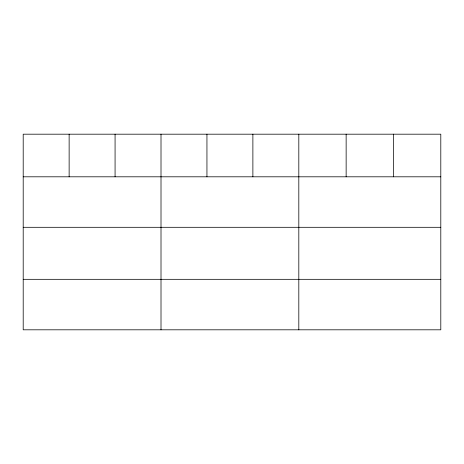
<?xml version="1.0" encoding="UTF-8"?>
<svg xmlns="http://www.w3.org/2000/svg" width="464" height="464" viewBox="0 0 464 464"><rect width="100%" height="100%" fill="white"/><g stroke="black" fill="none" stroke-linecap="round" stroke-linejoin="round"><path stroke-width="0.7" d="M440.8 227.302L440.8 134.189L23.2 134.189L23.2 329.811L440.8 329.811L440.8 227.302L23.2 227.302M23.2 176.807L440.8 176.807M23.2 279.322L440.8 279.322M393.472 134.189L393.472 176.807M346.144 134.189L346.144 176.807M298.816 134.189L298.816 329.811M252.88 134.189L252.88 176.807M206.944 134.189L206.944 176.807M161.008 134.189L161.008 329.811M115.072 134.189L115.072 176.807M69.136 134.189L69.136 176.807"/></g></svg>
